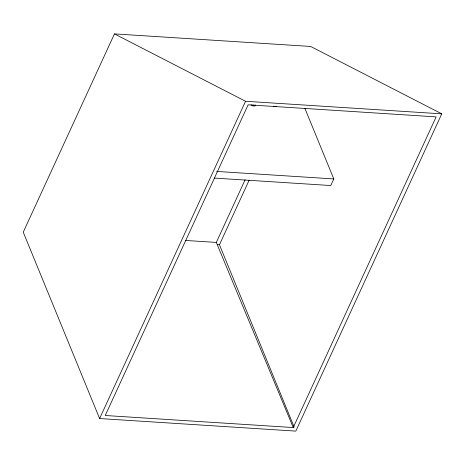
<?xml version="1.0" encoding="UTF-8"?>
<svg xmlns="http://www.w3.org/2000/svg" width="465" height="465" viewBox="0 0 465 465"><rect width="100%" height="100%" fill="white"/><g stroke="black" fill="none" stroke-linecap="round" stroke-linejoin="round"><path stroke-width="0.7" d="M255.134 104.892L254.965 106.003L252.925 105.869L253.088 104.765M114.454 33.887L23.25 232.18L99.62 418.547L295.821 431.113L441.75 113.844L310.655 46.454L114.454 33.887L245.549 101.277L441.75 113.844M99.62 418.547L245.549 101.277M293.252 427.55L436.141 116.889L248.13 104.805L105.23 415.501L293.252 427.55L216.318 242.422L245.154 179.722M294.176 427.091L219.451 244.747L249.147 180.188M304.877 108.345L333.8 178.932L330.76 185.541L214.33 178.083M216.644 171.422L333.8 178.932M185.221 240.428L216.318 242.422M217.283 244.607L219.451 244.747M275.425 106.218L276.785 106.7L273.693 106.218M251.013 104.863L252.925 105.869"/></g></svg>
